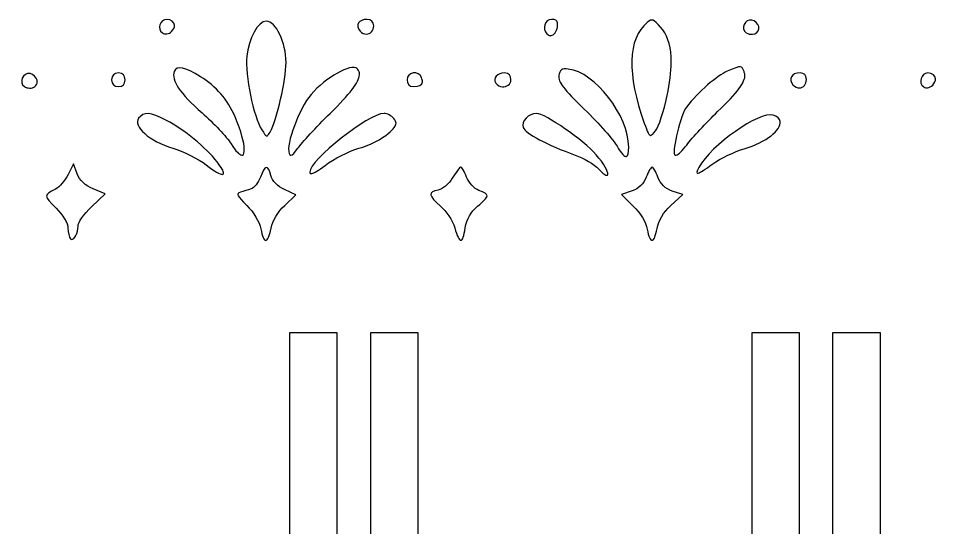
# Model space of a CAD drawing. Header units: centimetres. Extents: x -10 to 10, y -12.4 to 12.4.
# Drawn here: x 1.432 to 4.885, y -10.32 to -8.403 of the extents above; entities that cross this region are included whole.
import ezdxf

# ---------------------------------------------------------------- set-up
doc = ezdxf.new("R2010")
doc.units = ezdxf.units.CM
doc.header["$MEASUREMENT"] = 0
doc.layers.add('Layer 1', color=7, linetype='Continuous')

msp = doc.modelspace()

# ---------------------------------------------------------------- linework, layer by layer
at = {"layer": 'Layer 1', "color": 37, "lineweight": 25}
for points, knots in [([(2.01928, -8.42909), (2.01968, -8.43642), (2.01591, -8.44487), (2.00853, -8.45224), (2.00853, -8.45224), (2.0031, -8.45767), (1.99711, -8.46036), (1.99117, -8.46134), (1.99117, -8.46134), (1.98523, -8.46232), (1.97934, -8.46063), (1.97381, -8.45721), (1.97381, -8.45721), (1.9523, -8.44391), (1.96456, -8.40677), (1.99035, -8.40677), (1.99035, -8.40677), (2.00769, -8.40677), (2.01862, -8.41688), (2.01929, -8.42909), (2.01929, -8.42909), (2.01929, -8.42909), (2.01928, -8.42909), (2.01928, -8.42909)], [0, 0, 0, 0, 0.1428571, 0.1428571, 0.1428571, 0.1428571, 0.2857143, 0.2857143, 0.2857143, 0.2857143, 0.4285714, 0.4285714, 0.4285714, 0.4285714, 0.5714286, 0.5714286, 0.5714286, 0.5714286, 0.7142857, 0.7142857, 0.7142857, 0.7142857, 1, 1, 1, 1]), ([(2.43931, -8.56883), (2.43931, -8.63597), (2.40543, -8.78361), (2.37895, -8.83093), (2.37895, -8.83093), (2.37478, -8.83838), (2.37206, -8.84351), (2.36903, -8.84499), (2.36903, -8.84499), (2.36802, -8.84548), (2.36675, -8.84525), (2.36572, -8.84499), (2.36572, -8.84499), (2.36155, -8.84392), (2.35714, -8.83646), (2.34836, -8.82267), (2.34836, -8.82267), (2.3169, -8.77325), (2.28447, -8.61677), (2.29131, -8.54568), (2.29131, -8.54568), (2.29767, -8.47945), (2.33426, -8.41339), (2.3649, -8.41339), (2.3649, -8.41339), (2.40053, -8.41339), (2.43931, -8.49434), (2.43931, -8.56883)], [0, 0, 0, 0, 0.125, 0.125, 0.125, 0.125, 0.25, 0.25, 0.25, 0.25, 0.375, 0.375, 0.375, 0.375, 0.5, 0.5, 0.5, 0.5, 0.625, 0.625, 0.625, 0.625, 0.75, 0.75, 0.75, 0.75, 1, 1, 1, 1]), ([(2.76921, -8.43075), (2.76921, -8.44986), (2.75592, -8.46147), (2.74193, -8.46217), (2.74193, -8.46217), (2.73353, -8.46259), (2.72512, -8.45922), (2.71795, -8.45059), (2.71795, -8.45059), (2.6994, -8.42823), (2.71255, -8.40677), (2.74441, -8.40677), (2.74441, -8.40677), (2.76004, -8.40677), (2.76921, -8.4155), (2.76921, -8.43075)], [0, 0, 0, 0, 0.2, 0.2, 0.2, 0.2, 0.4, 0.4, 0.4, 0.4, 0.6, 0.6, 0.6, 0.6, 1, 1, 1, 1]), ([(3.46126, -8.42083), (3.46166, -8.42437), (3.46203, -8.42973), (3.46126, -8.43489), (3.46126, -8.43489), (3.45851, -8.45359), (3.44801, -8.46593), (3.43728, -8.46796), (3.43728, -8.46796), (3.43577, -8.46825), (3.43553, -8.46812), (3.43397, -8.46796), (3.43397, -8.46796), (3.42986, -8.46759), (3.42533, -8.46512), (3.42157, -8.46135), (3.42157, -8.46135), (3.4021, -8.44189), (3.41329, -8.40678), (3.43893, -8.40678), (3.43893, -8.40678), (3.45367, -8.40678), (3.46007, -8.41022), (3.46126, -8.42084), (3.46126, -8.42084), (3.46126, -8.42084), (3.46126, -8.42083), (3.46126, -8.42083)], [0, 0, 0, 0, 0.125, 0.125, 0.125, 0.125, 0.25, 0.25, 0.25, 0.25, 0.375, 0.375, 0.375, 0.375, 0.5, 0.5, 0.5, 0.5, 0.625, 0.625, 0.625, 0.625, 0.75, 0.75, 0.75, 0.75, 1, 1, 1, 1]), ([(3.88872, -8.54733), (3.88909, -8.55423), (3.88872, -8.56144), (3.88872, -8.56883), (3.88872, -8.56883), (3.88846, -8.6043), (3.88377, -8.64638), (3.87384, -8.69368), (3.87384, -8.69368), (3.86153, -8.75236), (3.8419, -8.81212), (3.83002, -8.8268), (3.83002, -8.8268), (3.82199, -8.83672), (3.81612, -8.84236), (3.81183, -8.84334), (3.81183, -8.84334), (3.80467, -8.84497), (3.80044, -8.83166), (3.78785, -8.79704), (3.78785, -8.79704), (3.72166, -8.61505), (3.72546, -8.47906), (3.7986, -8.41836), (3.7986, -8.41836), (3.81725, -8.40289), (3.82328, -8.40577), (3.84903, -8.43572), (3.84903, -8.43572), (3.87268, -8.46321), (3.88613, -8.49902), (3.88872, -8.54734), (3.88872, -8.54734), (3.88872, -8.54734), (3.88872, -8.54733), (3.88872, -8.54733)], [0, 0, 0, 0, 0.1, 0.1, 0.1, 0.1, 0.2, 0.2, 0.2, 0.2, 0.3, 0.3, 0.3, 0.3, 0.4, 0.4, 0.4, 0.4, 0.5, 0.5, 0.5, 0.5, 0.6, 0.6, 0.6, 0.6, 0.7, 0.7, 0.7, 0.7, 0.8, 0.8, 0.8, 0.8, 1, 1, 1, 1]), ([(4.21945, -8.44232), (4.21776, -8.45394), (4.20715, -8.46185), (4.19465, -8.46299), (4.19465, -8.46299), (4.18715, -8.46367), (4.17924, -8.46199), (4.1715, -8.4572), (4.1715, -8.4572), (4.14857, -8.44303), (4.16602, -8.40405), (4.193, -8.40924), (4.193, -8.40924), (4.2051, -8.41157), (4.21647, -8.42284), (4.21863, -8.43404), (4.21863, -8.43404), (4.21921, -8.43704), (4.21987, -8.43965), (4.21945, -8.44231), (4.21945, -8.44231), (4.21945, -8.44231), (4.21945, -8.44232), (4.21945, -8.44232)], [0, 0, 0, 0, 0.1428571, 0.1428571, 0.1428571, 0.1428571, 0.2857143, 0.2857143, 0.2857143, 0.2857143, 0.4285714, 0.4285714, 0.4285714, 0.4285714, 0.5714286, 0.5714286, 0.5714286, 0.5714286, 0.7142857, 0.7142857, 0.7142857, 0.7142857, 1, 1, 1, 1]), ([(2.28221, -8.89542), (2.28247, -8.90729), (2.2802, -8.91588), (2.2756, -8.91774), (2.2756, -8.91774), (2.27465, -8.91813), (2.27346, -8.91785), (2.27229, -8.91774), (2.27229, -8.91774), (2.26414, -8.917), (2.25028, -8.90357), (2.2326, -8.87557), (2.2326, -8.87557), (2.21545, -8.84841), (2.16628, -8.79624), (2.12346, -8.75899), (2.12346, -8.75899), (2.04017, -8.68655), (2.006, -8.63517), (2.01845, -8.60272), (2.01845, -8.60272), (2.02728, -8.5797), (2.05789, -8.58637), (2.11767, -8.62256), (2.11767, -8.62256), (2.17506, -8.6573), (2.22077, -8.71076), (2.24748, -8.77387), (2.24748, -8.77387), (2.27051, -8.82831), (2.28188, -8.87079), (2.28221, -8.89541), (2.28221, -8.89541), (2.28221, -8.89541), (2.28221, -8.89542), (2.28221, -8.89542)], [0, 0, 0, 0, 0.1, 0.1, 0.1, 0.1, 0.2, 0.2, 0.2, 0.2, 0.3, 0.3, 0.3, 0.3, 0.4, 0.4, 0.4, 0.4, 0.5, 0.5, 0.5, 0.5, 0.6, 0.6, 0.6, 0.6, 0.7, 0.7, 0.7, 0.7, 0.8, 0.8, 0.8, 0.8, 1, 1, 1, 1]), ([(2.71546, -8.60851), (2.7158, -8.61062), (2.71546, -8.61277), (2.71546, -8.61512), (2.71546, -8.61512), (2.7139, -8.64332), (2.67953, -8.68781), (2.60549, -8.76064), (2.60549, -8.76064), (2.5525, -8.81276), (2.49824, -8.87163), (2.48395, -8.8921), (2.48395, -8.8921), (2.47183, -8.90945), (2.463, -8.91795), (2.45749, -8.91856), (2.45749, -8.91856), (2.45419, -8.91892), (2.45285, -8.91628), (2.45088, -8.91112), (2.45088, -8.91112), (2.43814, -8.87791), (2.4886, -8.74206), (2.53356, -8.68953), (2.53356, -8.68953), (2.58762, -8.62637), (2.68553, -8.57113), (2.70636, -8.59196), (2.70636, -8.59196), (2.71114, -8.59674), (2.71446, -8.60216), (2.71546, -8.6085), (2.71546, -8.6085), (2.71546, -8.6085), (2.71546, -8.60851), (2.71546, -8.60851)], [0, 0, 0, 0, 0.1, 0.1, 0.1, 0.1, 0.2, 0.2, 0.2, 0.2, 0.3, 0.3, 0.3, 0.3, 0.4, 0.4, 0.4, 0.4, 0.5, 0.5, 0.5, 0.5, 0.6, 0.6, 0.6, 0.6, 0.7, 0.7, 0.7, 0.7, 0.8, 0.8, 0.8, 0.8, 1, 1, 1, 1]), ([(2.95276, -8.64159), (2.9521, -8.65394), (2.94039, -8.65978), (2.91803, -8.65978), (2.91803, -8.65978), (2.90329, -8.65978), (2.89488, -8.65023), (2.89488, -8.63415), (2.89488, -8.63415), (2.89488, -8.60472), (2.93872, -8.59794), (2.94945, -8.62588), (2.94945, -8.62588), (2.95159, -8.63143), (2.95297, -8.63747), (2.95276, -8.64159)], [0, 0, 0, 0, 0.2, 0.2, 0.2, 0.2, 0.4, 0.4, 0.4, 0.4, 0.6, 0.6, 0.6, 0.6, 1, 1, 1, 1]), ([(3.72915, -8.88798), (3.72915, -8.90865), (3.72647, -8.92079), (3.72088, -8.92271), (3.72088, -8.92271), (3.71371, -8.92517), (3.70161, -8.91232), (3.68533, -8.88385), (3.68533, -8.88385), (3.67241, -8.86127), (3.61727, -8.79832), (3.56213, -8.74494), (3.56213, -8.74494), (3.48462, -8.66991), (3.46297, -8.64191), (3.46622, -8.61926), (3.46622, -8.61926), (3.4695, -8.59635), (3.4771, -8.59083), (3.50177, -8.59363), (3.50177, -8.59363), (3.6023, -8.605), (3.72915, -8.76883), (3.72915, -8.88798)], [0, 0, 0, 0, 0.1428571, 0.1428571, 0.1428571, 0.1428571, 0.2857143, 0.2857143, 0.2857143, 0.2857143, 0.4285714, 0.4285714, 0.4285714, 0.4285714, 0.5714286, 0.5714286, 0.5714286, 0.5714286, 0.7142857, 0.7142857, 0.7142857, 0.7142857, 1, 1, 1, 1]), ([(4.16654, -8.61513), (4.1685, -8.64375), (4.13913, -8.68143), (4.06401, -8.75404), (4.06401, -8.75404), (4.02087, -8.79573), (3.96846, -8.85254), (3.94743, -8.87972), (3.94743, -8.87972), (3.93144, -8.90038), (3.91626, -8.91505), (3.90774, -8.91775), (3.90774, -8.91775), (3.9049, -8.91865), (3.90308, -8.91791), (3.90195, -8.9161), (3.90195, -8.9161), (3.89193, -8.89989), (3.92578, -8.76307), (3.9466, -8.73668), (3.9466, -8.73668), (3.9921, -8.67902), (4.06124, -8.61826), (4.10039, -8.60191), (4.10039, -8.60191), (4.15512, -8.57904), (4.15394, -8.57936), (4.16323, -8.60356), (4.16323, -8.60356), (4.16469, -8.60735), (4.16626, -8.61105), (4.16654, -8.61514), (4.16654, -8.61514), (4.16654, -8.61514), (4.16654, -8.61513), (4.16654, -8.61513)], [0, 0, 0, 0, 0.1, 0.1, 0.1, 0.1, 0.2, 0.2, 0.2, 0.2, 0.3, 0.3, 0.3, 0.3, 0.4, 0.4, 0.4, 0.4, 0.5, 0.5, 0.5, 0.5, 0.6, 0.6, 0.6, 0.6, 0.7, 0.7, 0.7, 0.7, 0.8, 0.8, 0.8, 0.8, 1, 1, 1, 1]), ([(1.50251, -8.6358), (1.50554, -8.65154), (1.4942, -8.66359), (1.47936, -8.66557), (1.47936, -8.66557), (1.47722, -8.66585), (1.47581, -8.6657), (1.47357, -8.66557), (1.47357, -8.66557), (1.4676, -8.66523), (1.46045, -8.66342), (1.45455, -8.65978), (1.45455, -8.65978), (1.43162, -8.6456), (1.44907, -8.6058), (1.47605, -8.611), (1.47605, -8.611), (1.48815, -8.61333), (1.50035, -8.6246), (1.50251, -8.6358)], [0, 0, 0, 0, 0.1666667, 0.1666667, 0.1666667, 0.1666667, 0.3333333, 0.3333333, 0.3333333, 0.3333333, 0.5, 0.5, 0.5, 0.5, 0.6666667, 0.6666667, 0.6666667, 0.6666667, 1, 1, 1, 1]), ([(1.83324, -8.63415), (1.83324, -8.651), (1.82528, -8.65978), (1.80844, -8.65978), (1.80844, -8.65978), (1.79159, -8.65978), (1.78281, -8.651), (1.78281, -8.63415), (1.78281, -8.63415), (1.78281, -8.61731), (1.79159, -8.60852), (1.80844, -8.60852), (1.80844, -8.60852), (1.82529, -8.60852), (1.83324, -8.61731), (1.83324, -8.63415)], [0, 0, 0, 0, 0.2, 0.2, 0.2, 0.2, 0.4, 0.4, 0.4, 0.4, 0.6, 0.6, 0.6, 0.6, 1, 1, 1, 1]), ([(3.28597, -8.63415), (3.28597, -8.6509), (3.26967, -8.66128), (3.25372, -8.66061), (3.25372, -8.66061), (3.24415, -8.66021), (3.23437, -8.65539), (3.22892, -8.64655), (3.22892, -8.64655), (3.21725, -8.62768), (3.23423, -8.60852), (3.26199, -8.60852), (3.26199, -8.60852), (3.27809, -8.60852), (3.28597, -8.61757), (3.28597, -8.63415)], [0, 0, 0, 0, 0.2, 0.2, 0.2, 0.2, 0.4, 0.4, 0.4, 0.4, 0.6, 0.6, 0.6, 0.6, 1, 1, 1, 1]), ([(4.39805, -8.63249), (4.39805, -8.6516), (4.3862, -8.66404), (4.37242, -8.66474), (4.37242, -8.66474), (4.36415, -8.66516), (4.35477, -8.66179), (4.34762, -8.65316), (4.34762, -8.65316), (4.32906, -8.6308), (4.34222, -8.60851), (4.37408, -8.60851), (4.37408, -8.60851), (4.38972, -8.60851), (4.39806, -8.61724), (4.39806, -8.63249), (4.39806, -8.63249), (4.39806, -8.63249), (4.39805, -8.63249), (4.39805, -8.63249)], [0, 0, 0, 0, 0.1666667, 0.1666667, 0.1666667, 0.1666667, 0.3333333, 0.3333333, 0.3333333, 0.3333333, 0.5, 0.5, 0.5, 0.5, 0.6666667, 0.6666667, 0.6666667, 0.6666667, 1, 1, 1, 1]), ([(4.88422, -8.63084), (4.88462, -8.63817), (4.88085, -8.64661), (4.87347, -8.65399), (4.87347, -8.65399), (4.86736, -8.66009), (4.86105, -8.66314), (4.85445, -8.66391), (4.85445, -8.66391), (4.85225, -8.66417), (4.85003, -8.66431), (4.84784, -8.66391), (4.84784, -8.66391), (4.84491, -8.66336), (4.84234, -8.66231), (4.83957, -8.6606), (4.83957, -8.6606), (4.81806, -8.6473), (4.82949, -8.60851), (4.85528, -8.60851), (4.85528, -8.60851), (4.87262, -8.60851), (4.88355, -8.61862), (4.88422, -8.63083), (4.88422, -8.63083), (4.88422, -8.63083), (4.88422, -8.63084), (4.88422, -8.63084)], [0, 0, 0, 0, 0.125, 0.125, 0.125, 0.125, 0.25, 0.25, 0.25, 0.25, 0.375, 0.375, 0.375, 0.375, 0.5, 0.5, 0.5, 0.5, 0.625, 0.625, 0.625, 0.625, 0.75, 0.75, 0.75, 0.75, 1, 1, 1, 1]), ([(2.20449, -8.98555), (2.20423, -8.98829), (2.2024, -8.99039), (2.19953, -8.99051), (2.19953, -8.99051), (2.19091, -8.99088), (2.17033, -8.97912), (2.13917, -8.95496), (2.13917, -8.95496), (2.10917, -8.9317), (2.05187, -8.9027), (2.01267, -8.89129), (2.01267, -8.89129), (1.92653, -8.86625), (1.8604, -8.80791), (1.88451, -8.77884), (1.88451, -8.77884), (1.90542, -8.75366), (1.92594, -8.75516), (1.98869, -8.78711), (1.98869, -8.78711), (2.05624, -8.8215), (2.13781, -8.88849), (2.17969, -8.94338), (2.17969, -8.94338), (2.19615, -8.96496), (2.20482, -8.97897), (2.20449, -8.98555)], [0, 0, 0, 0, 0.125, 0.125, 0.125, 0.125, 0.25, 0.25, 0.25, 0.25, 0.375, 0.375, 0.375, 0.375, 0.5, 0.5, 0.5, 0.5, 0.625, 0.625, 0.625, 0.625, 0.75, 0.75, 0.75, 0.75, 1, 1, 1, 1]), ([(2.85354, -8.79786), (2.8532, -8.80706), (2.84505, -8.81772), (2.82377, -8.83672), (2.82377, -8.83672), (2.80207, -8.8561), (2.75223, -8.88095), (2.7138, -8.89212), (2.7138, -8.89212), (2.67537, -8.90329), (2.61818, -8.9324), (2.58647, -8.95661), (2.58647, -8.95661), (2.5611, -8.97598), (2.54459, -8.98554), (2.53603, -8.9872), (2.53603, -8.9872), (2.5309, -8.9882), (2.52859, -8.98646), (2.52859, -8.98141), (2.52859, -8.98141), (2.52859, -8.9364), (2.7506, -8.76098), (2.80806, -8.76065), (2.80806, -8.76065), (2.81937, -8.76057), (2.83597, -8.76928), (2.84527, -8.78049), (2.84527, -8.78049), (2.85074, -8.78708), (2.85373, -8.79233), (2.85354, -8.79785), (2.85354, -8.79785), (2.85354, -8.79785), (2.85354, -8.79786), (2.85354, -8.79786)], [0, 0, 0, 0, 0.1, 0.1, 0.1, 0.1, 0.2, 0.2, 0.2, 0.2, 0.3, 0.3, 0.3, 0.3, 0.4, 0.4, 0.4, 0.4, 0.5, 0.5, 0.5, 0.5, 0.6, 0.6, 0.6, 0.6, 0.7, 0.7, 0.7, 0.7, 0.8, 0.8, 0.8, 0.8, 1, 1, 1, 1]), ([(3.6506, -8.99051), (3.65034, -8.99243), (3.64888, -8.99355), (3.64729, -8.99382), (3.64729, -8.99382), (3.64261, -8.99464), (3.63256, -8.98761), (3.61587, -8.96984), (3.61587, -8.96984), (3.59932, -8.95223), (3.56019, -8.9292), (3.52823, -8.91775), (3.52823, -8.91775), (3.42314, -8.8801), (3.33981, -8.83538), (3.33145, -8.81357), (3.33145, -8.81357), (3.32314, -8.79193), (3.35338, -8.76065), (3.38189, -8.76065), (3.38189, -8.76065), (3.41402, -8.76065), (3.56139, -8.86258), (3.60679, -8.91609), (3.60679, -8.91609), (3.6361, -8.95064), (3.65186, -8.98062), (3.65061, -8.9905), (3.65061, -8.9905), (3.65061, -8.9905), (3.6506, -8.99051), (3.6506, -8.99051)], [0, 0, 0, 0, 0.1111111, 0.1111111, 0.1111111, 0.1111111, 0.2222222, 0.2222222, 0.2222222, 0.2222222, 0.3333333, 0.3333333, 0.3333333, 0.3333333, 0.4444444, 0.4444444, 0.4444444, 0.4444444, 0.5555556, 0.5555556, 0.5555556, 0.5555556, 0.6666667, 0.6666667, 0.6666667, 0.6666667, 0.7777778, 0.7777778, 0.7777778, 0.7777778, 1, 1, 1, 1]), ([(4.29965, -8.79124), (4.30428, -8.82228), (4.24751, -8.8695), (4.16405, -8.89377), (4.16405, -8.89377), (4.12753, -8.90438), (4.07415, -8.93029), (4.04581, -8.95082), (4.04581, -8.95082), (4.0158, -8.97256), (3.99818, -8.98343), (3.99041, -8.98555), (3.99041, -8.98555), (3.98264, -8.98766), (3.98507, -8.9802), (3.99372, -8.96405), (3.99372, -8.96405), (4.03843, -8.8805), (4.22152, -8.75113), (4.27236, -8.76727), (4.27236, -8.76727), (4.28876, -8.77247), (4.2981, -8.78091), (4.29964, -8.79125), (4.29964, -8.79125), (4.29964, -8.79125), (4.29965, -8.79124), (4.29965, -8.79124)], [0, 0, 0, 0, 0.125, 0.125, 0.125, 0.125, 0.25, 0.25, 0.25, 0.25, 0.375, 0.375, 0.375, 0.375, 0.5, 0.5, 0.5, 0.5, 0.625, 0.625, 0.625, 0.625, 0.75, 0.75, 0.75, 0.75, 1, 1, 1, 1]), ([(1.758, -9.06409), (1.758, -9.06409), (1.70674, -9.11287), (1.70674, -9.11287), (1.70674, -9.11287), (1.67881, -9.13944), (1.65642, -9.17156), (1.6563, -9.1848), (1.6563, -9.1848), (1.65604, -9.21133), (1.64241, -9.23688), (1.6315, -9.23524), (1.6315, -9.23524), (1.62994, -9.235), (1.62879, -9.23417), (1.62737, -9.23276), (1.62737, -9.23276), (1.62264, -9.22802), (1.61827, -9.20916), (1.61827, -9.19225), (1.61827, -9.19225), (1.61827, -9.17391), (1.60026, -9.14365), (1.57362, -9.11701), (1.57362, -9.11701), (1.5262, -9.06958), (1.52661, -9.06808), (1.57113, -9.0459), (1.57113, -9.0459), (1.58689, -9.03806), (1.60847, -9.01294), (1.61909, -8.9905), (1.61909, -8.9905), (1.61909, -8.9905), (1.63893, -8.94999), (1.63893, -8.94999), (1.63893, -8.94999), (1.63893, -8.94999), (1.65299, -8.98802), (1.65299, -8.98802), (1.65299, -8.98802), (1.6625, -9.01321), (1.68336, -9.03254), (1.71335, -9.04507), (1.71335, -9.04507), (1.71335, -9.04507), (1.758, -9.06409), (1.758, -9.06409)], [0, 0, 0, 0, 0.0769231, 0.0769231, 0.0769231, 0.0769231, 0.1538462, 0.1538462, 0.1538462, 0.1538462, 0.2307692, 0.2307692, 0.2307692, 0.2307692, 0.3076923, 0.3076923, 0.3076923, 0.3076923, 0.3846154, 0.3846154, 0.3846154, 0.3846154, 0.4615385, 0.4615385, 0.4615385, 0.4615385, 0.5384615, 0.5384615, 0.5384615, 0.5384615, 0.6153846, 0.6153846, 0.6153846, 0.6153846, 0.6923077, 0.6923077, 0.6923077, 0.6923077, 0.7692308, 0.7692308, 0.7692308, 0.7692308, 0.8461538, 0.8461538, 0.8461538, 0.8461538, 1, 1, 1, 1]), ([(2.47569, -9.0674), (2.47569, -9.0674), (2.43435, -9.10709), (2.43435, -9.10709), (2.43435, -9.10709), (2.40822, -9.13173), (2.38855, -9.16397), (2.38309, -9.19308), (2.38309, -9.19308), (2.37753, -9.22275), (2.37009, -9.23812), (2.36325, -9.23856), (2.36325, -9.23856), (2.35641, -9.23899), (2.3497, -9.22473), (2.34423, -9.19557), (2.34423, -9.19557), (2.33909, -9.16814), (2.31825, -9.13326), (2.29131, -9.1071), (2.29131, -9.1071), (2.25542, -9.07224), (2.25063, -9.0628), (2.26733, -9.05749), (2.26733, -9.05749), (2.27868, -9.05388), (2.29681, -9.04858), (2.30784, -9.04509), (2.30784, -9.04509), (2.31887, -9.0416), (2.3347, -9.02127), (2.34257, -9.00044), (2.34257, -9.00044), (2.36003, -8.95418), (2.3717, -8.95261), (2.38226, -8.99465), (2.38226, -8.99465), (2.38716, -9.01419), (2.40732, -9.03507), (2.43352, -9.04757), (2.43352, -9.04757), (2.43352, -9.04757), (2.47569, -9.06741), (2.47569, -9.06741), (2.47569, -9.06741), (2.47569, -9.06741), (2.47569, -9.0674), (2.47569, -9.0674)], [0, 0, 0, 0, 0.0769231, 0.0769231, 0.0769231, 0.0769231, 0.1538462, 0.1538462, 0.1538462, 0.1538462, 0.2307692, 0.2307692, 0.2307692, 0.2307692, 0.3076923, 0.3076923, 0.3076923, 0.3076923, 0.3846154, 0.3846154, 0.3846154, 0.3846154, 0.4615385, 0.4615385, 0.4615385, 0.4615385, 0.5384615, 0.5384615, 0.5384615, 0.5384615, 0.6153846, 0.6153846, 0.6153846, 0.6153846, 0.6923077, 0.6923077, 0.6923077, 0.6923077, 0.7692308, 0.7692308, 0.7692308, 0.7692308, 0.8461538, 0.8461538, 0.8461538, 0.8461538, 1, 1, 1, 1]), ([(3.19585, -9.07153), (3.19514, -9.07951), (3.18341, -9.09094), (3.1603, -9.11039), (3.1603, -9.11039), (3.13477, -9.13187), (3.11931, -9.15819), (3.114, -9.19142), (3.114, -9.19142), (3.10899, -9.22274), (3.10402, -9.23853), (3.09746, -9.23855), (3.09746, -9.23855), (3.09091, -9.23857), (3.08371, -9.22281), (3.07431, -9.19142), (3.07431, -9.19142), (3.06613, -9.16413), (3.04129, -9.127), (3.02057, -9.10956), (3.02057, -9.10956), (2.97563, -9.07175), (2.97325, -9.05467), (3.01148, -9.0492), (3.01148, -9.0492), (3.027, -9.04698), (3.05122, -9.02686), (3.06522, -9.00455), (3.06522, -9.00455), (3.07923, -8.98223), (3.09378, -8.96265), (3.09747, -8.96238), (3.09747, -8.96238), (3.10116, -8.96211), (3.11112, -8.97964), (3.11897, -9.00041), (3.11897, -9.00041), (3.12696, -9.02157), (3.14693, -9.04387), (3.16527, -9.05085), (3.16527, -9.05085), (3.18598, -9.05873), (3.19657, -9.06354), (3.19586, -9.07152), (3.19586, -9.07152), (3.19586, -9.07152), (3.19585, -9.07153), (3.19585, -9.07153)], [0, 0, 0, 0, 0.0769231, 0.0769231, 0.0769231, 0.0769231, 0.1538462, 0.1538462, 0.1538462, 0.1538462, 0.2307692, 0.2307692, 0.2307692, 0.2307692, 0.3076923, 0.3076923, 0.3076923, 0.3076923, 0.3846154, 0.3846154, 0.3846154, 0.3846154, 0.4615385, 0.4615385, 0.4615385, 0.4615385, 0.5384615, 0.5384615, 0.5384615, 0.5384615, 0.6153846, 0.6153846, 0.6153846, 0.6153846, 0.6923077, 0.6923077, 0.6923077, 0.6923077, 0.7692308, 0.7692308, 0.7692308, 0.7692308, 0.8461538, 0.8461538, 0.8461538, 0.8461538, 1, 1, 1, 1]), ([(3.93255, -9.06657), (3.93255, -9.06657), (3.8879, -9.10708), (3.8879, -9.10708), (3.8879, -9.10708), (3.8597, -9.13291), (3.84141, -9.16403), (3.83581, -9.1939), (3.83581, -9.1939), (3.83031, -9.22323), (3.82414, -9.23818), (3.81762, -9.23855), (3.81762, -9.23855), (3.8111, -9.23892), (3.80397, -9.22498), (3.7986, -9.19638), (3.7986, -9.19638), (3.79366, -9.17004), (3.77285, -9.13514), (3.74651, -9.10956), (3.74651, -9.10956), (3.74651, -9.10956), (3.70186, -9.06657), (3.70186, -9.06657), (3.70186, -9.06657), (3.70186, -9.06657), (3.74238, -9.05251), (3.74238, -9.05251), (3.74238, -9.05251), (3.76804, -9.04357), (3.78589, -9.02533), (3.7953, -9.00042), (3.7953, -9.00042), (3.80323, -8.9794), (3.81372, -8.96239), (3.81762, -8.96239), (3.81762, -8.96239), (3.82152, -8.96239), (3.83119, -8.9794), (3.83912, -9.00042), (3.83912, -9.00042), (3.84856, -9.02543), (3.86689, -9.04428), (3.89286, -9.05334), (3.89286, -9.05334), (3.89286, -9.05334), (3.93255, -9.06657), (3.93255, -9.06657)], [0, 0, 0, 0, 0.0769231, 0.0769231, 0.0769231, 0.0769231, 0.1538462, 0.1538462, 0.1538462, 0.1538462, 0.2307692, 0.2307692, 0.2307692, 0.2307692, 0.3076923, 0.3076923, 0.3076923, 0.3076923, 0.3846154, 0.3846154, 0.3846154, 0.3846154, 0.4615385, 0.4615385, 0.4615385, 0.4615385, 0.5384615, 0.5384615, 0.5384615, 0.5384615, 0.6153846, 0.6153846, 0.6153846, 0.6153846, 0.6923077, 0.6923077, 0.6923077, 0.6923077, 0.7692308, 0.7692308, 0.7692308, 0.7692308, 0.8461538, 0.8461538, 0.8461538, 0.8461538, 1, 1, 1, 1]), ([(2.63195, -9.58665), (2.63195, -9.58665), (2.63195, -11.01292), (2.63195, -11.01292), (2.63195, -11.01292), (2.63195, -11.01292), (2.45253, -11.01292), (2.45253, -11.01292), (2.45253, -11.01292), (2.45253, -11.01292), (2.45253, -9.58665), (2.45253, -9.58665), (2.45253, -9.58665), (2.45253, -9.58665), (2.63195, -9.58665), (2.63195, -9.58665)], [0, 0, 0, 0, 0.2, 0.2, 0.2, 0.2, 0.4, 0.4, 0.4, 0.4, 0.6, 0.6, 0.6, 0.6, 1, 1, 1, 1]), ([(2.93622, -9.58665), (2.93622, -9.58665), (2.93622, -11.01292), (2.93622, -11.01292), (2.93622, -11.01292), (2.93622, -11.01292), (2.7568, -11.01292), (2.7568, -11.01292), (2.7568, -11.01292), (2.7568, -11.01292), (2.7568, -9.58665), (2.7568, -9.58665), (2.7568, -9.58665), (2.7568, -9.58665), (2.93622, -9.58665), (2.93622, -9.58665)], [0, 0, 0, 0, 0.2, 0.2, 0.2, 0.2, 0.4, 0.4, 0.4, 0.4, 0.6, 0.6, 0.6, 0.6, 1, 1, 1, 1]), ([(4.37241, -9.58665), (4.37241, -9.58665), (4.37241, -11.01292), (4.37241, -11.01292), (4.37241, -11.01292), (4.37241, -11.01292), (4.19217, -11.01292), (4.19217, -11.01292), (4.19217, -11.01292), (4.19217, -11.01292), (4.19217, -9.58665), (4.19217, -9.58665), (4.19217, -9.58665), (4.19217, -9.58665), (4.37241, -9.58665), (4.37241, -9.58665)], [0, 0, 0, 0, 0.2, 0.2, 0.2, 0.2, 0.4, 0.4, 0.4, 0.4, 0.6, 0.6, 0.6, 0.6, 1, 1, 1, 1]), ([(4.67669, -9.58665), (4.67669, -9.58665), (4.67669, -11.01292), (4.67669, -11.01292), (4.67669, -11.01292), (4.67669, -11.01292), (4.49644, -11.01292), (4.49644, -11.01292), (4.49644, -11.01292), (4.49644, -11.01292), (4.49644, -9.58665), (4.49644, -9.58665), (4.49644, -9.58665), (4.49644, -9.58665), (4.67669, -9.58665), (4.67669, -9.58665)], [0, 0, 0, 0, 0.2, 0.2, 0.2, 0.2, 0.4, 0.4, 0.4, 0.4, 0.6, 0.6, 0.6, 0.6, 1, 1, 1, 1])]:
    msp.add_open_spline(points, degree=3, knots=knots, dxfattribs=at)

doc.saveas('drawing.dxf')
